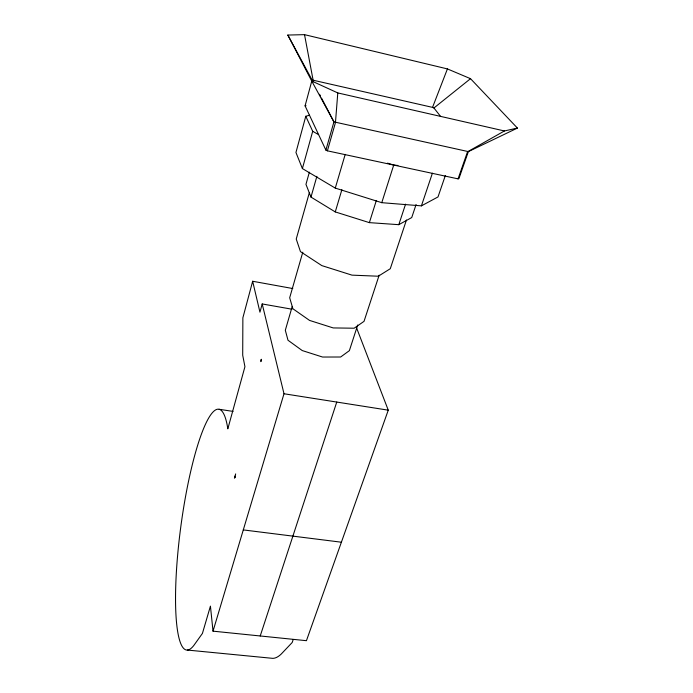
<?xml version="1.0" encoding="UTF-8"?>
<svg xmlns="http://www.w3.org/2000/svg" width="693" height="693" viewBox="0 0 693 693"><rect width="100%" height="100%" fill="white"/><g stroke="black" fill="none" stroke-linecap="round" stroke-linejoin="round"><path stroke-width="1.04" d="M311.711 81.012L337.786 92.923L335.455 122.592L327.391 150.831L458.064 178.863L458.913 178.621L468.355 151.62L517.42 128.075L470.521 78.681L447.427 68.919L304.522 34.65L287.838 35.057L311.711 81.012L333.931 121.873L468.355 151.62M292.81 288.548L252.659 281.263L242.871 317.818L242.706 355.223L244.932 366.71L227.824 428.846A121.474 22.037 -82.4 0 0 182.978 511.755A121.474 22.037 -82.4 0 0 193.927 645.304L202.425 633.419L210.429 606.124L213.02 631.158L306.436 640.687L388.262 410.169L356.661 328.118M327.391 150.831L325.892 150.104L305.076 105.864L312.067 79.972L287.838 35.057M309.476 115.22L305.778 116.268L295.946 152.477L302.391 168.564L335.282 188.098L381.765 202.677L421.405 205.864L438.002 196.942L445.33 175.563M291.952 309.208L262.205 303.95L259.944 312.179L252.659 281.263M302.391 168.564L312.699 131.306L305.778 116.268M309.373 172.159L305.959 184.355L310.984 197.089L335.265 211.919L369.369 222.635L398.804 224.679L411.729 217.559L416.095 204.504M260.75 361.642L261.417 359.269M309.303 192.853L296.232 239.042L300.467 251.628L321.803 265.601L351.975 275.138L378.317 276.221L390.28 268.719L406.453 220.002M310.984 197.089L316.883 176.334M325.892 150.104L333.931 121.873L321.509 98.068M234.433 478.231L235.672 473.908M302.798 252.191L289.683 297.756L292.896 308.757L309.546 320.409L333.203 327.928L354.14 328.213L364.024 321.353L379.158 275.173M292.221 306.471L285.317 330.266L288.002 340.246L302.243 350.563L322.548 357.034L340.635 357.008L349.367 350.658L357.701 325M335.282 188.098L345.209 154.366M335.265 211.919L341.883 189.691M213.02 631.158L284 393.754L262.205 303.95M369.369 222.635L376.334 200.502M381.765 202.677L393.719 165.064L397.938 165.488M260.221 635.975L336.755 402.061M398.804 224.679L405.57 204.132M421.405 205.864L432.406 173.198M293.208 639.552L292.186 642.506L281.358 653.915A119.213 30.171 -83 0 1 272.704 658.35L187.37 650.051M458.064 178.863L467.506 151.828L504.417 130.96L517.42 128.075M313.063 81.878L312.067 79.972L432.536 107.372L447.427 68.919M432.536 107.372L433.931 107.987L470.521 78.681M305.076 105.864L306.063 105.752M243.295 529.911L341.398 542.212M219.17 409.294L233.065 411.408M284 393.754L388.262 410.169M337.786 92.923L504.417 130.96M387.543 163.132L393.719 165.064M312.699 131.306L318.607 134.633M433.931 107.987L440.549 116.381M319.525 94.257L320.521 96.162M260.932 359.771L261.235 361.148M304.522 34.65L313.063 79.894M235.048 476.074L235.291 477.65"/></g></svg>
